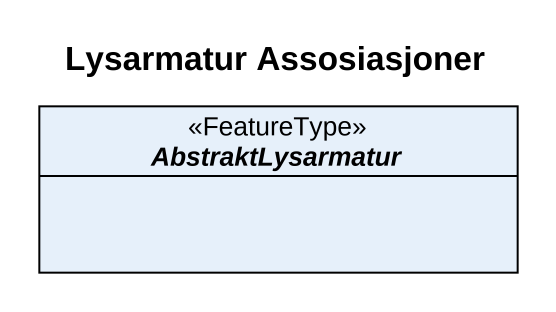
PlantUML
@startuml
title Lysarmatur Assosiasjoner
hide circle
hide empty members
abstract class AbstraktLysarmatur <<FeatureType>>
@enduml
